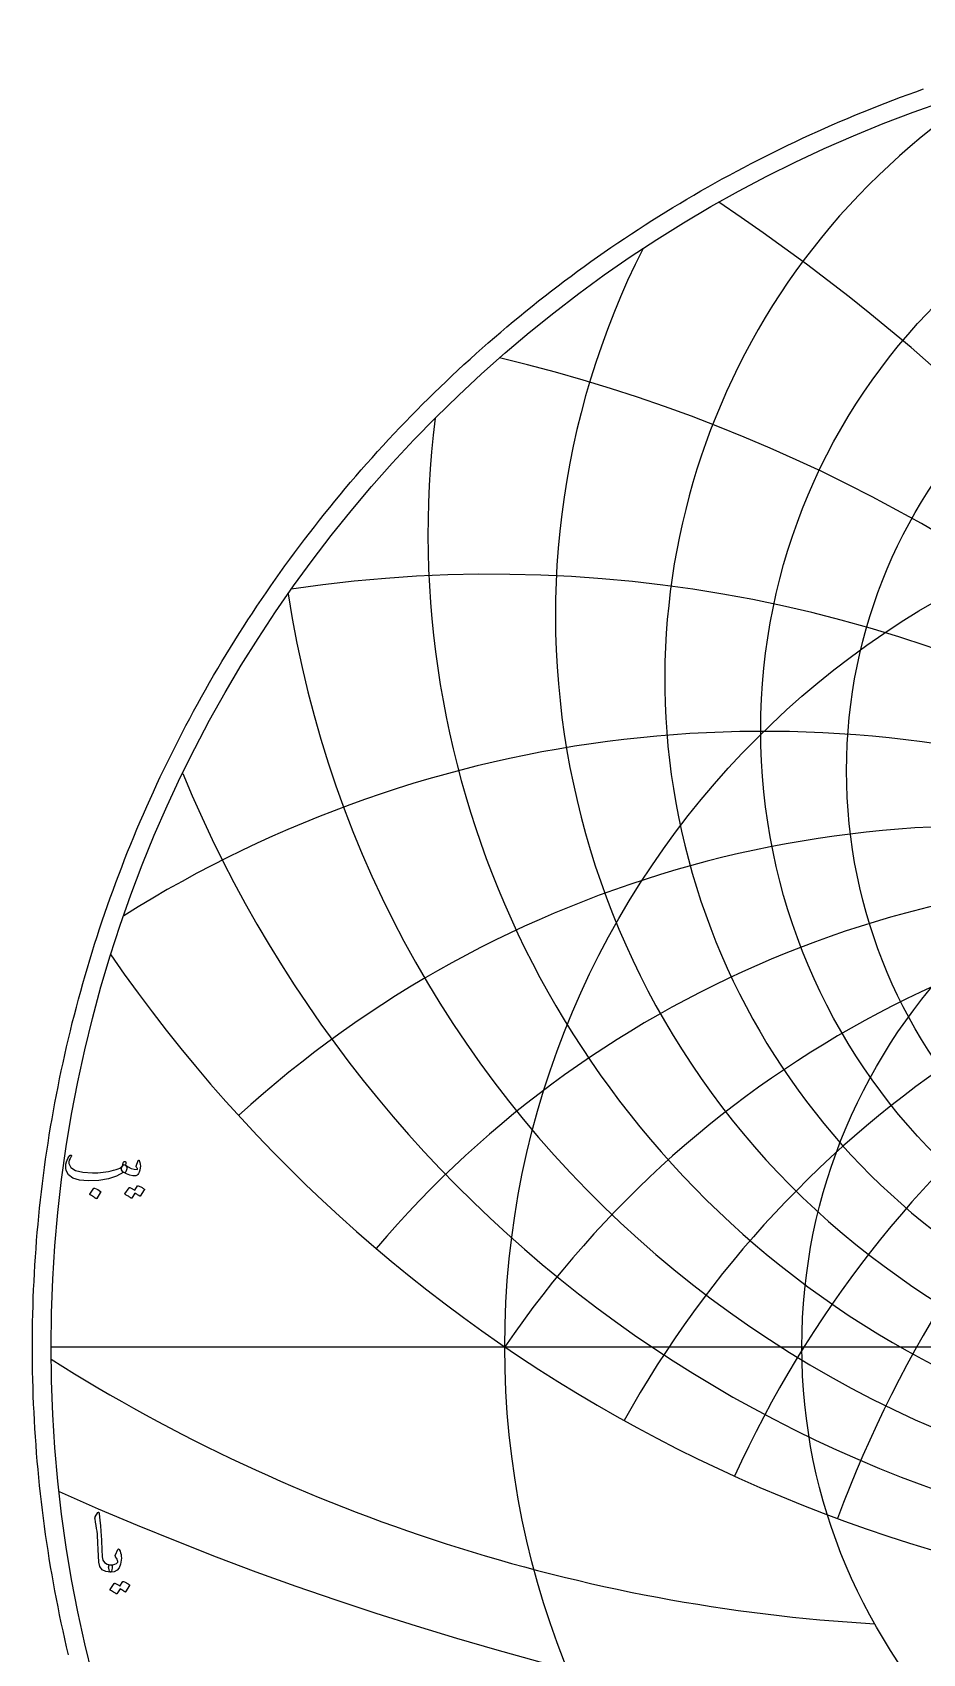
# Model space of a CAD drawing. Header units: millimetres. Extents: x -62 to 62, y -62 to 63.
# Drawn here: x -61.6 to -20.4, y -14.2 to 60.8 of the extents above; entities that cross this region are included whole.
import ezdxf

# ---------------------------------------------------------------- set-up
doc = ezdxf.new("R2010")
doc.units = ezdxf.units.MM
for name, color, linetype in [('CUT_OUTER', 1, 'Continuous'), ('ENGRAVE', 7, 'Continuous'), ('ENGRAVE_FINE', 8, 'Continuous'), ('TEXT', 5, 'Continuous')]:
    doc.layers.add(name, color=color, linetype=linetype)

msp = doc.modelspace()

# ---------------------------------------------------------------- linework, layer by layer
at = {"layer": 'CUT_OUTER'}
msp.add_lwpolyline([(-59.9453, -14.2361), (-60.0315, -13.868), (-60.1154, -13.4994), (-60.1971, -13.1303), (-60.2766, -12.7606), (-60.3537, -12.3906), (-60.4286, -12.02), (-60.5012, -11.649), (-60.5716, -11.2775), (-60.6396, -10.9057), (-60.7054, -10.5334), (-60.7689, -10.1607), (-60.8301, -9.7876), (-60.889, -9.4142), (-60.9456, -9.0404), (-61, -8.6663), (-61.052, -8.2919), (-61.1017, -7.9171), (-61.1491, -7.542), (-61.1943, -7.1667), (-61.2371, -6.7911), (-61.2776, -6.4152), (-61.3158, -6.0391), (-61.3517, -5.6627), (-61.3853, -5.2862), (-61.4166, -4.9094), (-61.4456, -4.5325), (-61.4722, -4.1554), (-61.4966, -3.7781), (-61.5186, -3.4007), (-61.5383, -3.0232), (-61.5557, -2.6455), (-61.5708, -2.2678), (-61.5835, -1.89), (-61.5939, -1.512), (-61.6021, -1.1341), (-61.6079, -0.7561), (-61.6113, -0.378), (-61.6125, 0), (-61.6113, 0.378), (-61.6079, 0.7561), (-61.6021, 1.1341), (-61.5939, 1.512), (-61.5835, 1.89), (-61.5708, 2.2678), (-61.5557, 2.6455), (-61.5383, 3.0232), (-61.5186, 3.4007), (-61.4966, 3.7781), (-61.4722, 4.1554), (-61.4456, 4.5325), (-61.4166, 4.9094), (-61.3853, 5.2862), (-61.3517, 5.6627), (-61.3158, 6.0391), (-61.2776, 6.4152), (-61.2371, 6.7911), (-61.1943, 7.1667), (-61.1491, 7.542), (-61.1017, 7.9171), (-61.052, 8.2919), (-61, 8.6663), (-60.9456, 9.0404), (-60.889, 9.4142), (-60.8301, 9.7876), (-60.7689, 10.1607), (-60.7054, 10.5334), (-60.6396, 10.9057), (-60.5716, 11.2775), (-60.5012, 11.649), (-60.4286, 12.02), (-60.3537, 12.3906), (-60.2766, 12.7606), (-60.1971, 13.1303), (-60.1154, 13.4994), (-60.0315, 13.868), (-59.9453, 14.2361), (-59.8568, 14.6036), (-59.7661, 14.9706), (-59.6731, 15.3371), (-59.5778, 15.7029), (-59.4804, 16.0682), (-59.3807, 16.4328), (-59.2787, 16.7969), (-59.1745, 17.1603), (-59.0681, 17.5231), (-58.9595, 17.8852), (-58.8486, 18.2466), (-58.7356, 18.6073), (-58.6203, 18.9674), (-58.5028, 19.3267), (-58.3831, 19.6853), (-58.2612, 20.0432), (-58.1372, 20.4003), (-58.0109, 20.7566), (-57.8824, 21.1122), (-57.7518, 21.4669), (-57.619, 21.8209), (-57.484, 22.174), (-57.3469, 22.5263), (-57.2076, 22.8778), (-57.0661, 23.2284), (-56.9225, 23.5781), (-56.7768, 23.9269), (-56.6289, 24.2748), (-56.4789, 24.6218), (-56.3267, 24.9679), (-56.1725, 25.3131), (-56.0161, 25.6573), (-55.8576, 26.0005), (-55.697, 26.3427), (-55.5344, 26.684), (-55.3696, 27.0242), (-55.2027, 27.3635), (-55.0338, 27.7017), (-54.8628, 28.0388), (-54.6897, 28.3749), (-54.5146, 28.71), (-54.3374, 29.0439), (-54.1581, 29.3768), (-53.9769, 29.7085), (-53.7936, 30.0392), (-53.6082, 30.3687), (-53.4209, 30.6971), (-53.2315, 31.0243), (-53.0402, 31.3503), (-52.8468, 31.6752), (-52.6515, 31.9988), (-52.4541, 32.3213), (-52.2548, 32.6425), (-52.0535, 32.9625), (-51.8503, 33.2813), (-51.6451, 33.5988), (-51.438, 33.9151), (-51.2289, 34.2301), (-51.0179, 34.5438), (-50.805, 34.8562), (-50.5902, 35.1672), (-50.3734, 35.477), (-50.1548, 35.7854), (-49.9343, 36.0925), (-49.7119, 36.3982), (-49.4876, 36.7025), (-49.2615, 37.0055), (-49.0335, 37.307), (-48.8037, 37.6072), (-48.572, 37.906), (-48.3385, 38.2033), (-48.1032, 38.4992), (-47.866, 38.7936), (-47.6271, 39.0866), (-47.3864, 39.3781), (-47.1439, 39.6681), (-46.8996, 39.9566), (-46.6535, 40.2436), (-46.4057, 40.5291), (-46.1562, 40.8131), (-45.9049, 41.0955), (-45.6519, 41.3764), (-45.3971, 41.6558), (-45.1407, 41.9335), (-44.8825, 42.2097), (-44.6227, 42.4843), (-44.3612, 42.7573), (-44.098, 43.0287), (-43.8331, 43.2985), (-43.5666, 43.5666), (-43.2985, 43.8331), (-43.0287, 44.098), (-42.7573, 44.3612), (-42.4843, 44.6227), (-42.2097, 44.8825), (-41.9335, 45.1407), (-41.6558, 45.3971), (-41.3764, 45.6519), (-41.0955, 45.9049), (-40.8131, 46.1562), (-40.5291, 46.4057), (-40.2436, 46.6535), (-39.9566, 46.8996), (-39.6681, 47.1439), (-39.3781, 47.3864), (-39.0866, 47.6271), (-38.7936, 47.866), (-38.4992, 48.1032), (-38.2033, 48.3385), (-37.906, 48.572), (-37.6072, 48.8037), (-37.307, 49.0335), (-37.0055, 49.2615), (-36.7025, 49.4876), (-36.3982, 49.7119), (-36.0925, 49.9343), (-35.7854, 50.1548), (-35.477, 50.3734), (-35.1672, 50.5902), (-34.8562, 50.805), (-34.5438, 51.0179), (-34.2301, 51.2289), (-33.9151, 51.438), (-33.5988, 51.6451), (-33.2813, 51.8503), (-32.9625, 52.0535), (-32.6425, 52.2548), (-32.3213, 52.4541), (-31.9988, 52.6515), (-31.6752, 52.8468), (-31.3503, 53.0402), (-31.0243, 53.2315), (-30.6971, 53.4209), (-30.3687, 53.6082), (-30.0392, 53.7936), (-29.7085, 53.9769), (-29.3768, 54.1581), (-29.0439, 54.3374), (-28.71, 54.5146), (-28.3749, 54.6897), (-28.0388, 54.8628), (-27.7017, 55.0338), (-27.3635, 55.2027), (-27.0242, 55.3696), (-26.684, 55.5344), (-26.3427, 55.697), (-26.0005, 55.8576), (-25.6573, 56.0161), (-25.3131, 56.1725), (-24.9679, 56.3267), (-24.6218, 56.4789), (-24.2748, 56.6289), (-23.9269, 56.7768), (-23.5781, 56.9225), (-23.2284, 57.0661), (-22.8778, 57.2076), (-22.5263, 57.3469), (-22.174, 57.484), (-21.8209, 57.619), (-21.4669, 57.7518), (-21.1122, 57.8824), (-20.7566, 58.0109), (-20.4003, 58.1372)], dxfattribs=at)
at = {"layer": 'ENGRAVE'}
msp.add_lwpolyline([(-60.75, 0), (60.75, 0)], dxfattribs=at)
for centre, radius in [((0, 0), 60.75), ((0, 28.5102), 27.9318), ((0, 26.6295), 23.965), ((0, 0), 39.7663), ((0, 0), 26.0306)]:
    msp.add_circle(centre, radius, dxfattribs=at)
for centre, radius, start, end in [((0, 30.8624), 32.3669, 122.205857, 57.794143), ((0, 33.8275), 37.4232, 153.093423, 26.906577), ((0, 37.6139), 43.3207, 172.966193, 7.033807), ((0, 42.5406), 50.3905, 188.833037, 351.166963), ((0, 49.1191), 59.1569, 202.475566, 337.524434), ((0, -27.1606), 48.1566, 34.333333, 145.666667), ((0, -27.1606), 48.1566, 34.333333, 145.666667), ((0, 58.2224), 70.5068, 214.671368, 325.328632), ((-17.9982, 67.1703), 80.1071, 237.747702, 266.659739)]:
    msp.add_arc(centre, radius, start, end, dxfattribs=at)
at = {"layer": 'ENGRAVE_FINE'}
for centre, radius, start, end in [((-83.4097, -27.1606), 96.3132, 9.463552, 56.22739), ((-83.4097, -27.1606), 96.3132, 9.463552, 56.22739), ((-57.3908, -27.1606), 74.9184, 12.830287, 76.585484), ((-57.3908, -27.1606), 74.9184, 12.830287, 76.585484), ((-40.4082, -27.1606), 62.864, 16.394039, 98.443657), ((-40.4082, -27.1606), 62.864, 16.394039, 98.443657), ((-27.8032, -27.1606), 55.6065, 20.224948, 122.146986), ((-27.8032, -27.1606), 55.6065, 20.224948, 122.146986), ((27.8032, -27.1606), 55.6065, 57.853014, 159.775052), ((27.8032, -27.1606), 55.6065, 57.853014, 159.775052), ((-17.5276, -27.1606), 51.2472, 24.410561, 132.388221), ((-17.5276, -27.1606), 51.2472, 24.410561, 132.388221), ((17.5276, -27.1606), 51.2472, 47.611779, 155.589439), ((17.5276, -27.1606), 51.2472, 47.611779, 155.589439), ((-8.4913, -27.1606), 48.8995, 29.063608, 139.577659), ((-8.4913, -27.1606), 48.8995, 29.063608, 139.577659), ((8.4913, -27.1606), 48.8995, 40.422341, 150.936392), ((8.4913, -27.1606), 48.8995, 40.422341, 150.936392), ((0, 128.7811), 148.3198, 245.977512, 294.022488)]:
    msp.add_arc(centre, radius, start, end, dxfattribs=at)
at = {"layer": 'TEXT'}
for points in [[(-57.3122, 8.3962), (-57.3085, 8.3943), (-57.3051, 8.3924), (-57.3018, 8.3905), (-57.2988, 8.3886), (-57.2958, 8.3864), (-57.2926, 8.3838), (-57.2891, 8.3807), (-57.2854, 8.3771), (-57.2545, 8.3407), (-57.2423, 8.2889), (-57.2488, 8.2219), (-57.2739, 8.1395), (-57.2972, 8.0894), (-57.3209, 8.058), (-57.3451, 8.0453), (-57.3697, 8.0513), (-57.3822, 8.0573), (-57.3927, 8.06), (-57.4013, 8.0592), (-57.408, 8.0552), (-57.7223, 7.8832), (-58.0979, 7.762), (-58.5347, 7.6916), (-59.0329, 7.6719), (-59.4358, 7.7064), (-59.74, 7.7984), (-59.9455, 7.9479), (-60.0523, 8.1548), (-60.0688, 8.2525), (-60.0724, 8.3503), (-60.0631, 8.448), (-60.0408, 8.5457), (-60.0104, 8.6322), (-59.9728, 8.7114), (-59.928, 8.7835), (-59.876, 8.8484), (-59.8662, 8.8566), (-59.8559, 8.8619), (-59.8451, 8.8643), (-59.8339, 8.8638), (-59.8233, 8.8592), (-59.8147, 8.8532), (-59.808, 8.8458), (-59.8032, 8.8369), (-59.8011, 8.8283), (-59.8023, 8.8178), (-59.8068, 8.8053), (-59.8147, 8.791), (-59.8703, 8.7095), (-59.9067, 8.63), (-59.9239, 8.5524), (-59.922, 8.4767), (-59.831, 8.287), (-59.6193, 8.151), (-59.2868, 8.0686), (-58.8336, 8.0398), (-58.7092, 8.0418), (-58.585, 8.0475), (-58.4611, 8.0571), (-58.3374, 8.0705), (-58.2146, 8.0877), (-58.0935, 8.1088), (-57.9741, 8.1337), (-57.8564, 8.1625), (-57.7422, 8.195), (-57.6485, 8.2276), (-57.5755, 8.2602), (-57.523, 8.2928), (-57.5028, 8.31), (-57.4842, 8.3311), (-57.4673, 8.356), (-57.4521, 8.3847), (-57.4379, 8.4168), (-57.4239, 8.4518), (-57.4101, 8.4897), (-57.3966, 8.5304), (-57.3913, 8.5428), (-57.3831, 8.5534), (-57.3721, 8.562), (-57.3582, 8.5687), (-57.3434, 8.5723), (-57.3295, 8.5716), (-57.3166, 8.5665), (-57.3046, 8.5572), (-57.295, 8.5443), (-57.2892, 8.5285), (-57.2873, 8.5098), (-57.2892, 8.4882)], [(-57.4272, 8.0897), (-57.4689, 8.1292), (-57.4904, 8.1788), (-57.4919, 8.2384), (-57.4732, 8.3081), (-57.4327, 8.3706), (-57.3956, 8.4087), (-57.3618, 8.4223), (-57.3314, 8.4116), (-57.1877, 8.3165), (-57.044, 8.2497), (-56.9003, 8.2111), (-56.7566, 8.2008), (-56.7515, 8.2018), (-56.7479, 8.2046), (-56.7458, 8.2094), (-56.7451, 8.2161), (-56.7487, 8.2288), (-56.7594, 8.2477), (-56.7774, 8.2729), (-56.8026, 8.3043), (-56.8073, 8.3138), (-56.8102, 8.3234), (-56.8112, 8.333), (-56.8102, 8.3426), (-56.7182, 8.607), (-56.7139, 8.6171), (-56.7087, 8.6243), (-56.7024, 8.6286), (-56.6952, 8.63), (-56.6881, 8.6288), (-56.6818, 8.6252), (-56.6766, 8.6192), (-56.6723, 8.6108), (-56.6435, 8.5249), (-56.6263, 8.4394), (-56.6205, 8.3543), (-56.6263, 8.2698), (-56.6449, 8.1646), (-56.6703, 8.0791), (-56.7024, 8.0133), (-56.7412, 7.967), (-56.7707, 7.9416), (-56.7978, 7.923), (-56.8224, 7.911), (-56.8447, 7.9057), (-56.9731, 7.9028), (-57.113, 7.9325), (-57.2643, 7.9948), (-57.4272, 8.0897)], [(-58.7647, 7.3309), (-58.7599, 7.3357), (-58.7532, 7.3385), (-58.7445, 7.3395), (-58.734, 7.3385), (-58.6595, 7.3084), (-58.5893, 7.2715), (-58.5235, 7.2279), (-58.4619, 7.1776), (-58.4559, 7.1699), (-58.4533, 7.1623), (-58.454, 7.1546), (-58.4581, 7.1469), (-58.6382, 6.8557), (-58.6449, 6.8487), (-58.6535, 6.847), (-58.6641, 6.8506), (-58.6765, 6.8595), (-58.6873, 6.8672), (-58.7043, 6.8787), (-58.7275, 6.894), (-58.757, 6.9132), (-58.7932, 6.9361), (-58.8365, 6.963), (-58.8871, 6.9936), (-58.9448, 7.0281), (-58.9524, 7.0339), (-58.9563, 7.0396), (-58.9563, 7.0454), (-58.9524, 7.0511)], [(-56.7451, 7.4382), (-56.7403, 7.443), (-56.7336, 7.4458), (-56.7249, 7.4468), (-56.7144, 7.4458), (-56.6767, 7.4317), (-56.6402, 7.4161), (-56.6048, 7.3991), (-56.5707, 7.3807), (-56.5375, 7.3606), (-56.5051, 7.3385), (-56.4733, 7.3146), (-56.4423, 7.2887), (-56.4363, 7.2808), (-56.4337, 7.2724), (-56.4344, 7.2636), (-56.4385, 7.2542), (-56.6224, 6.963), (-56.6275, 6.9591), (-56.6349, 6.9591), (-56.6447, 6.963), (-56.6569, 6.9706), (-56.6653, 6.9777), (-56.679, 6.9874), (-56.6979, 6.9997), (-56.7221, 7.0147), (-56.7518, 7.0326), (-56.7872, 7.0535), (-56.8284, 7.0776), (-56.8754, 7.1048), (-57.021, 6.8787), (-57.0277, 6.8717), (-57.0363, 6.87), (-57.0469, 6.8736), (-57.0593, 6.8825), (-57.0701, 6.8902), (-57.0871, 6.9017), (-57.1103, 6.917), (-57.1398, 6.9361), (-57.176, 6.9591), (-57.2193, 6.986), (-57.2698, 7.0166), (-57.3276, 7.0511), (-57.3336, 7.0569), (-57.3362, 7.0626), (-57.3355, 7.0684), (-57.3314, 7.0741), (-57.1436, 7.3539), (-57.1388, 7.3587), (-57.1321, 7.3615), (-57.1235, 7.3625), (-57.113, 7.3615), (-57.0809, 7.3511), (-57.0497, 7.339), (-57.0196, 7.3252), (-56.9903, 7.3098), (-56.9621, 7.2929), (-56.9348, 7.2748), (-56.9084, 7.2555), (-56.883, 7.2351)], [(-58.5831, -7.6612), (-58.5757, -7.6497), (-58.5688, -7.642), (-58.5623, -7.6382), (-58.5563, -7.6382), (-58.5472, -7.6432), (-58.5391, -7.6583), (-58.5319, -7.6835), (-58.5257, -7.7187), (-58.494, -8.0049), (-58.4682, -8.2696), (-58.4481, -8.5127), (-58.4337, -8.7342), (-58.4245, -8.9237), (-58.416, -9.0935), (-58.4082, -9.2437), (-58.4011, -9.3742), (-58.395, -9.4851), (-58.3901, -9.5764), (-58.3864, -9.648), (-58.3839, -9.7), (-58.3499, -9.8557), (-58.2747, -9.9701), (-58.1582, -10.0434), (-58.0006, -10.0755), (-57.9568, -10.087), (-57.9288, -10.1139), (-57.9166, -10.156), (-57.9202, -10.2135), (-57.9381, -10.304), (-57.9575, -10.3687), (-57.9784, -10.4075), (-58.0006, -10.4204), (-58.2224, -10.3912), (-58.3858, -10.3035), (-58.4907, -10.1574), (-58.5372, -9.9529), (-58.5445, -9.8551), (-58.5511, -9.757), (-58.5569, -9.6587), (-58.5621, -9.5601), (-58.5667, -9.4613), (-58.5712, -9.3622), (-58.5754, -9.263), (-58.5793, -9.1635), (-58.5865, -8.9736), (-58.5966, -8.8027), (-58.6095, -8.6508), (-58.6253, -8.5177), (-58.644, -8.3899), (-58.6655, -8.2538), (-58.69, -8.1092), (-58.7173, -7.9563), (-58.7209, -7.9287), (-58.7202, -7.9036), (-58.7151, -7.8808), (-58.7058, -7.8605)], [(-57.7707, -9.6118), (-57.6634, -9.3742), (-57.6476, -9.3481), (-57.6308, -9.3388), (-57.6131, -9.3462), (-57.5944, -9.3704), (-57.5599, -9.4428), (-57.5331, -9.5184), (-57.5139, -9.5971), (-57.5025, -9.6789), (-57.4989, -9.7643), (-57.5034, -9.8537), (-57.5161, -9.9473), (-57.5369, -10.0449), (-57.6004, -10.2092), (-57.6989, -10.3265), (-57.8323, -10.397), (-58.0006, -10.4204), (-58.02, -10.4082), (-58.0399, -10.3716), (-58.0603, -10.3105), (-58.0811, -10.225), (-58.0871, -10.1792), (-58.0859, -10.1416), (-58.0775, -10.1122), (-58.062, -10.0909), (-58.0495, -10.0827), (-58.0351, -10.0774), (-58.0188, -10.075), (-58.0006, -10.0755), (-57.8945, -10.0722), (-57.8023, -10.0506), (-57.724, -10.0109), (-57.6596, -9.9529), (-57.6567, -9.9483), (-57.6557, -9.9424), (-57.6567, -9.9349), (-57.6596, -9.9261), (-57.6747, -9.8719), (-57.6969, -9.8169), (-57.7264, -9.7608), (-57.763, -9.7038), (-57.775, -9.6822), (-57.7803, -9.6597), (-57.7789, -9.6363), (-57.7707, -9.6118)], [(-57.4296, -10.8535), (-57.4248, -10.8487), (-57.4181, -10.8458), (-57.4095, -10.8449), (-57.399, -10.8458), (-57.3613, -10.8599), (-57.3247, -10.8755), (-57.2894, -10.8925), (-57.2553, -10.911), (-57.2221, -10.9311), (-57.1896, -10.9531), (-57.1579, -10.9771), (-57.1269, -11.0029), (-57.1209, -11.0108), (-57.1183, -11.0192), (-57.119, -11.0281), (-57.1231, -11.0374), (-57.307, -11.3287), (-57.312, -11.3325), (-57.3195, -11.3325), (-57.3293, -11.3287), (-57.3415, -11.321), (-57.3499, -11.3139), (-57.3635, -11.3042), (-57.3825, -11.2919), (-57.4066, -11.2769), (-57.4363, -11.2591), (-57.4718, -11.2381), (-57.513, -11.2141), (-57.5599, -11.1869), (-57.7056, -11.413), (-57.7123, -11.4199), (-57.7209, -11.4216), (-57.7314, -11.418), (-57.7439, -11.4092), (-57.7547, -11.4015), (-57.7717, -11.39), (-57.7949, -11.3747), (-57.8244, -11.3555), (-57.8605, -11.3325), (-57.9039, -11.3057), (-57.9544, -11.275), (-58.0121, -11.2405), (-58.0181, -11.2348), (-58.0208, -11.229), (-58.02, -11.2233), (-58.016, -11.2175), (-57.8282, -10.9378), (-57.8234, -10.933), (-57.8167, -10.9301), (-57.8081, -10.9292), (-57.7975, -10.9301), (-57.7654, -10.9405), (-57.7343, -10.9526), (-57.7041, -10.9664), (-57.6749, -10.9819), (-57.6466, -10.9987), (-57.6193, -11.0168), (-57.593, -11.0361), (-57.5676, -11.0566)]]:
    msp.add_lwpolyline(points, close=True, dxfattribs=at)

doc.saveas('drawing.dxf')
